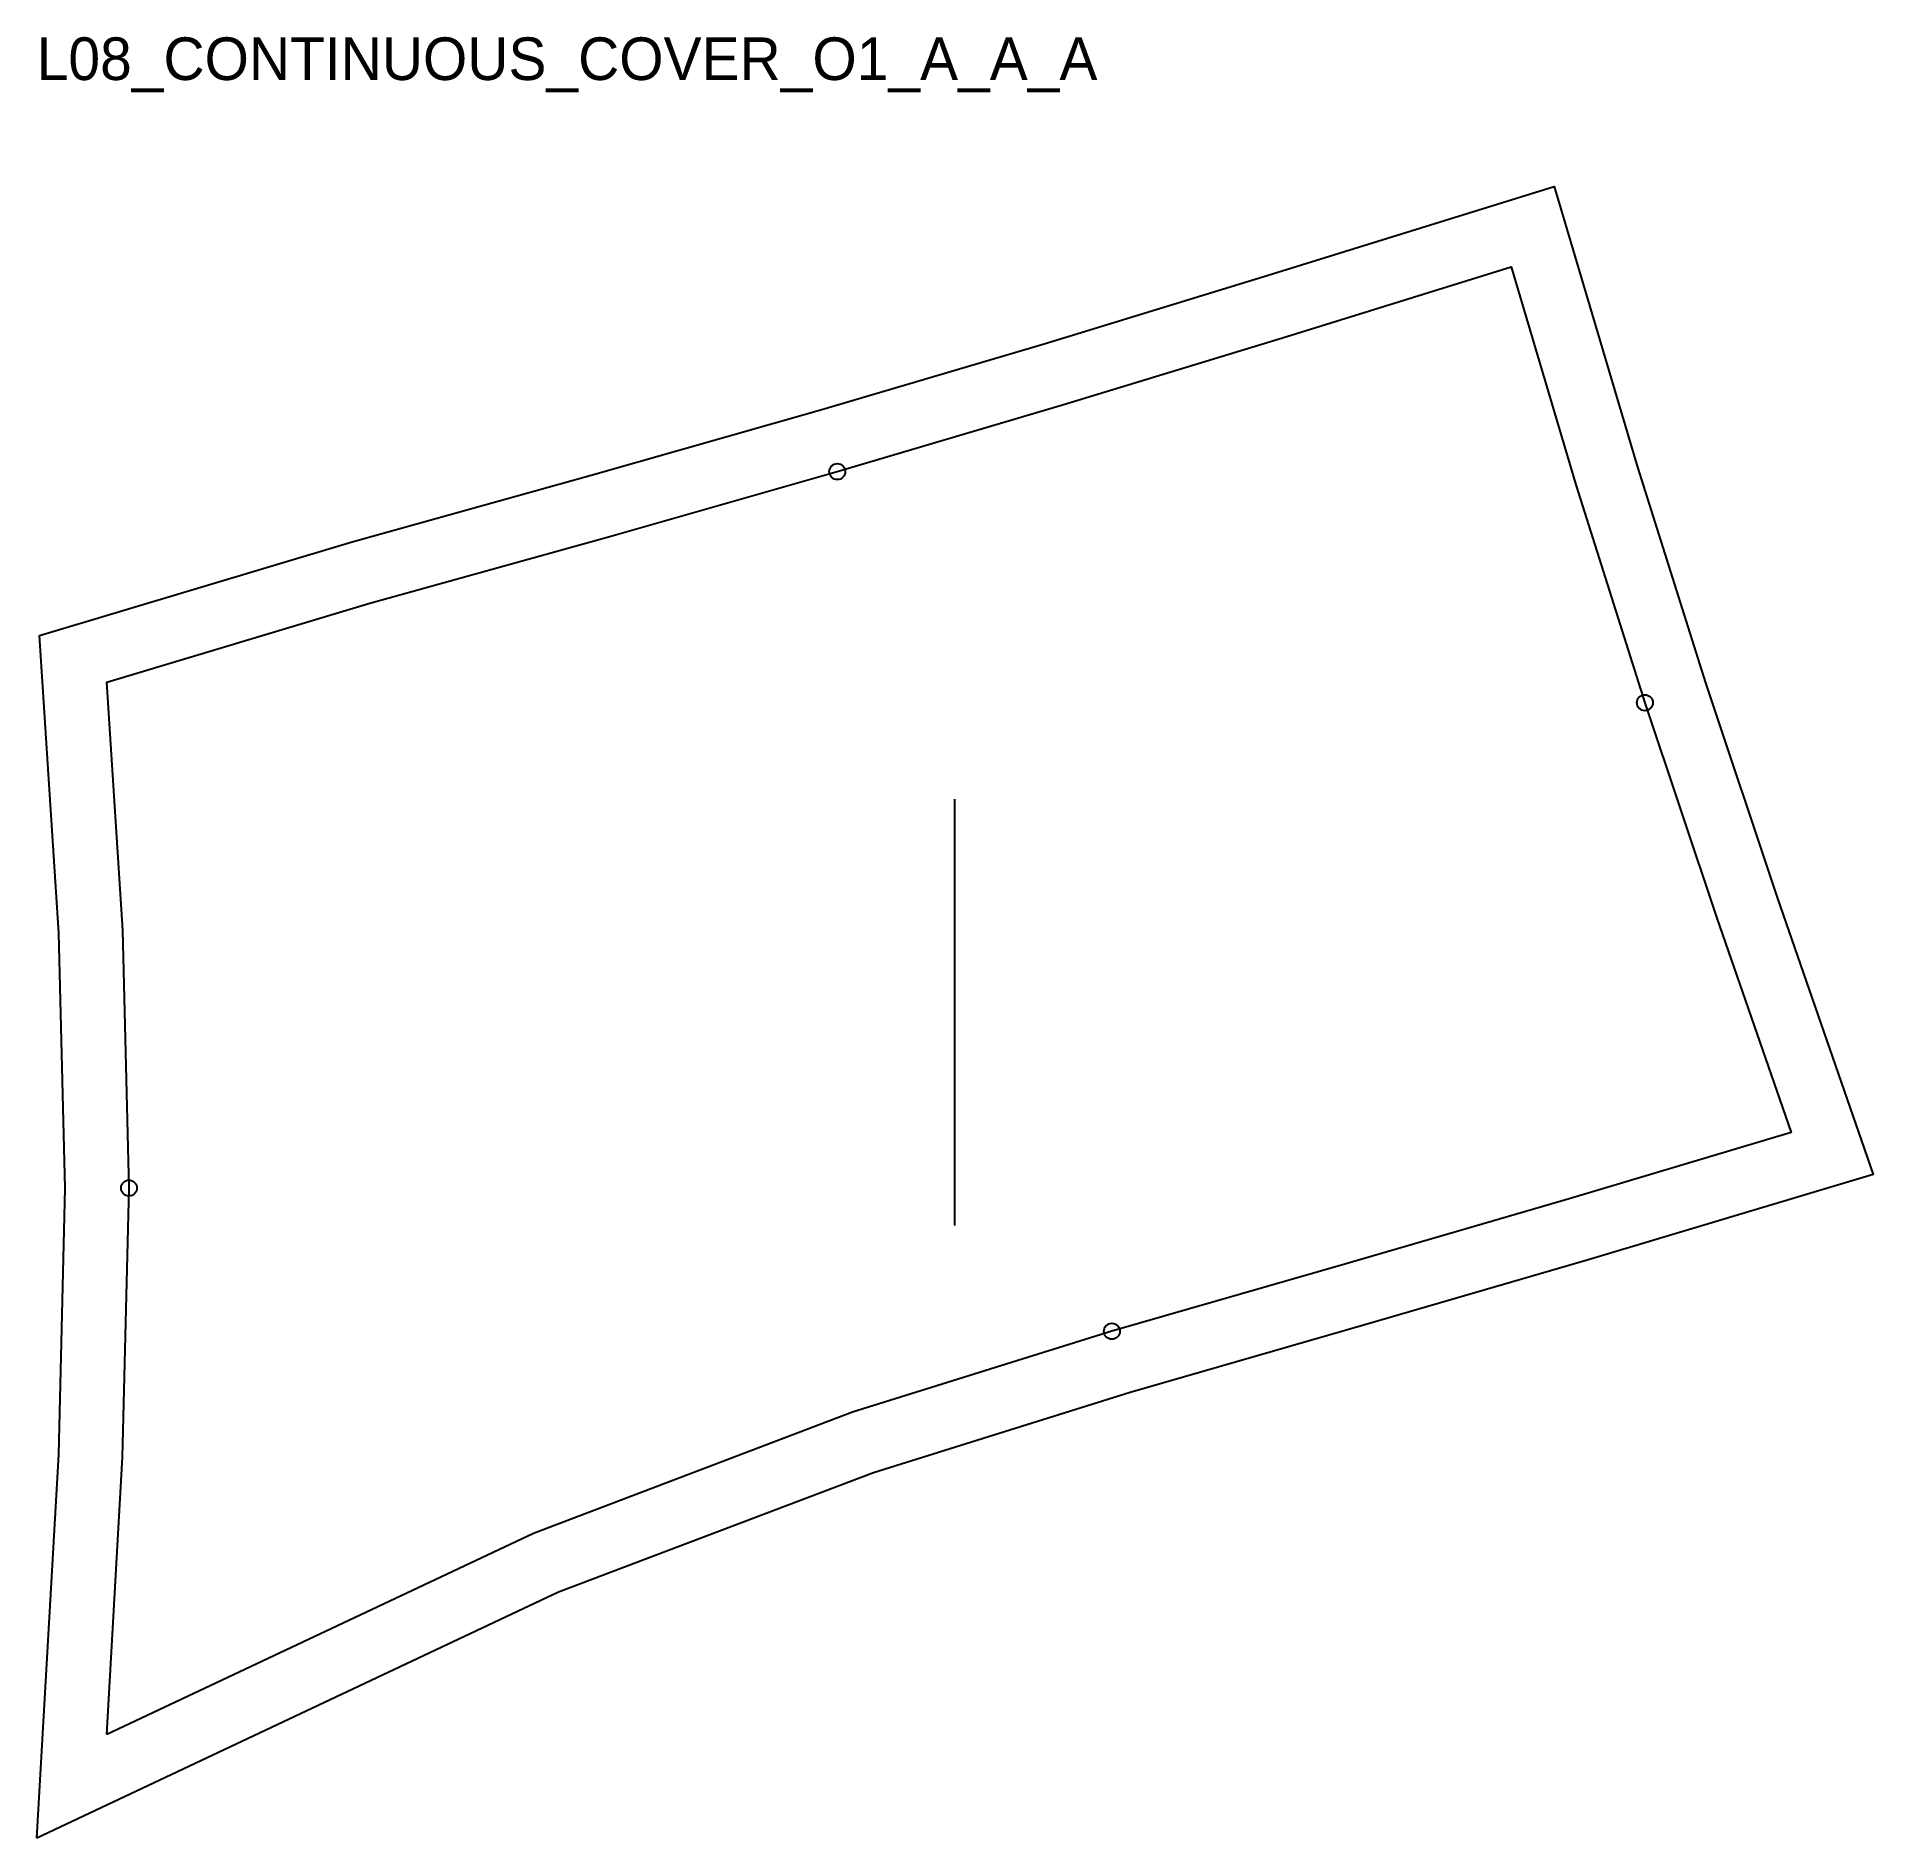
# Model space of a CAD drawing. Header units: millimetres. Extents: x -13 to 332, y -19 to 319.
import ezdxf

# ---------------------------------------------------------------- set-up
doc = ezdxf.new("R2010")
doc.units = ezdxf.units.MM
for name, color, linetype in [('CUT', 1, 'Continuous'), ('GRAIN', 3, 'Continuous'), ('ID', 7, 'Continuous'), ('NOTCH', 2, 'Continuous'), ('SEAM', 5, 'Continuous')]:
    doc.layers.add(name, color=color, linetype=linetype)

msp = doc.modelspace()

# ---------------------------------------------------------------- linework, layer by layer
at = {"layer": 'CUT'}
msp.add_lwpolyline([(-13.14, -19.46), (-9, 52.56), (-7.81, 102.58), (-8.96, 150.43), (-12.59, 206.31), (46.07, 223.88), (91, 236.4), (133.84, 248.58), (176.03, 261.08), (218.09, 273.92), (271.79, 290.57), (287.42, 237.93), (300.24, 197.4), (313.7, 157.13), (331.72, 105.14), (277.99, 89.07), (235.84, 76.8), (192.2, 64.21), (143.97, 49.14), (84.81, 26.71), (-13.14, -19.46)], close=True, dxfattribs=at)
at = {"layer": 'GRAIN'}
msp.add_line((159.29, 95.56), (159.29, 175.56), dxfattribs=at)
at = {"layer": 'NOTCH'}
for centre in [(137.19, 237.06), (288.83, 193.69), (4.19, 102.58), (188.75, 75.7)]:
    msp.add_circle(centre, 1.5, dxfattribs=at)
at = {"layer": 'SEAM'}
msp.add_lwpolyline([(0, 0), (2.99, 52.07), (4.19, 102.58), (3.03, 150.97), (0, 197.56), (49.4, 212.35), (94.25, 224.85), (137.19, 237.06), (179.48, 249.59), (221.62, 262.45), (263.74, 275.52), (275.95, 234.41), (288.83, 193.69), (302.34, 153.26), (316.28, 113.04), (274.59, 100.58), (232.5, 88.33), (188.75, 75.7), (140.05, 60.49), (80.12, 37.76)], close=True, dxfattribs=at)

# ---------------------------------------------------------------- texts
at = {"layer": 'ID'}
msp.add_text('L08_CONTINUOUS_COVER_O1_A_A_A', height=8, dxfattribs=at).set_placement((-13.14, 310.57))

doc.saveas('drawing.dxf')
